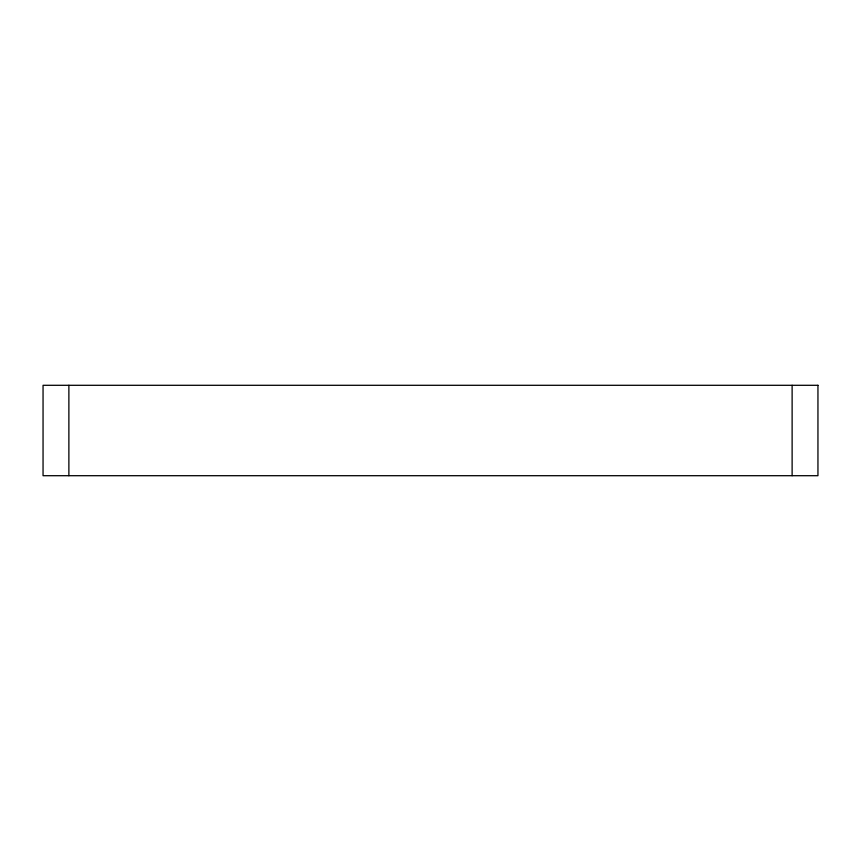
<?xml version="1.0" encoding="UTF-8"?>
<svg xmlns="http://www.w3.org/2000/svg" width="861" height="861" viewBox="0 0 861 861"><rect width="100%" height="100%" fill="white"/><g stroke="black" fill="none" stroke-linecap="round" stroke-linejoin="round"><path stroke-width="1.29" d="M792.12 385.297L792.12 475.702M68.88 385.297L68.88 475.702M817.95 385.297L43.05 385.297L43.05 475.702L817.95 475.702L817.95 385.297"/></g></svg>
